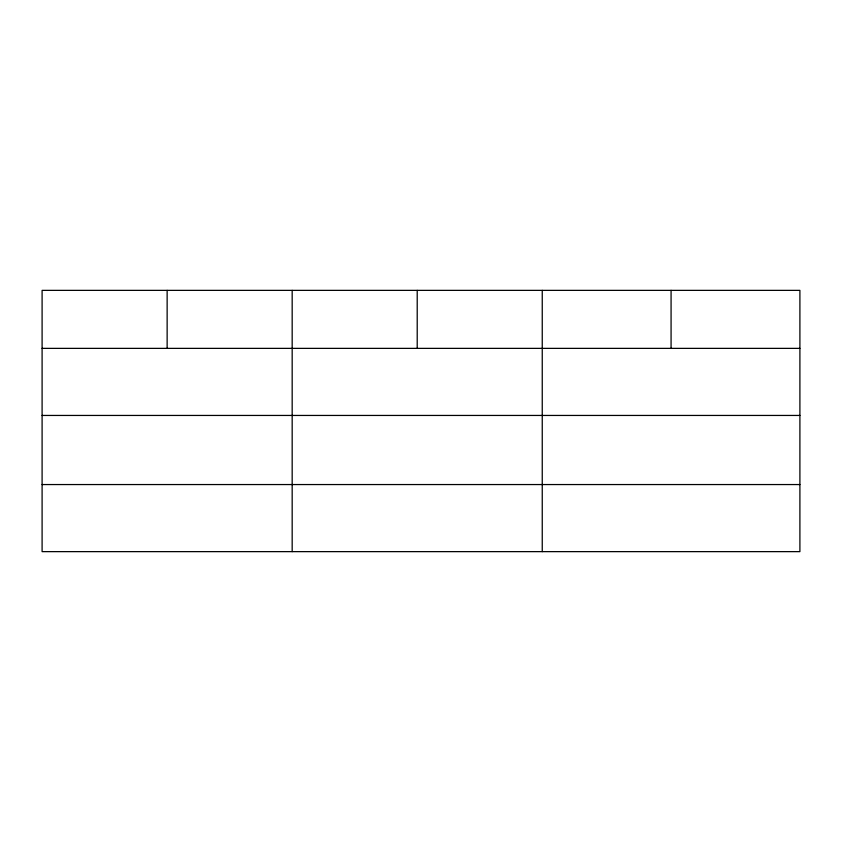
<?xml version="1.0" encoding="UTF-8"?>
<svg xmlns="http://www.w3.org/2000/svg" width="842" height="842" viewBox="0 0 842 842"><rect width="100%" height="100%" fill="white"/><g stroke="black" fill="none" stroke-linecap="round" stroke-linejoin="round"><path stroke-width="1.26" d="M799.9 415.443L799.9 290.364L42.1 290.364L42.1 551.636L799.9 551.636L799.9 415.443L42.1 415.443M42.1 348.367L799.9 348.367M42.1 484.55L799.9 484.55M671.074 290.364L671.074 348.367M542.248 290.364L542.248 551.636M417.211 290.364L417.211 348.367M292.174 290.364L292.174 551.636M167.137 290.364L167.137 348.367"/></g></svg>
